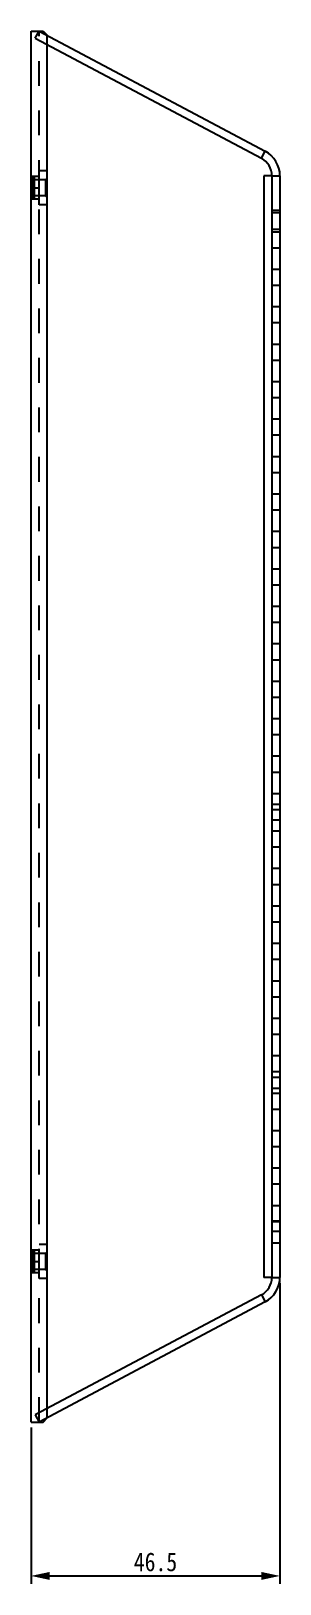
# Model space of a CAD drawing. Header units: millimetres. Extents: x -177 to 18421, y -5017 to 3255.
# Drawn here: x 17349.7 to 17396.2, y 1458.8 to 1749 of the extents above; entities that cross this region are included whole.
import ezdxf

# ---------------------------------------------------------------- set-up
doc = ezdxf.new("R2010")
doc.units = ezdxf.units.MM
doc.header["$LTSCALE"] = 46.255
doc.header["$PDMODE"] = 3
doc.header["$PDSIZE"] = 8
doc.linetypes.add('HIDDEN', pattern=[0.2, 0.1, -0.1])
doc.layers.get('0').update_dxf_attribs({"linetype": 'CONTINUOUS'})
doc.layers.get('Defpoints').update_dxf_attribs({"linetype": 'CONTINUOUS'})
for name, color, linetype in [('02___PRT_ALL_AXES', 7, 'CONTINUOUS'), ('03___PRT_ALL_CURVES', 7, 'CONTINUOUS'), ('DEFAULT_2', 8, 'HIDDEN')]:
    doc.layers.add(name, color=color, linetype=linetype)
doc.styles.get("Standard").update_dxf_attribs({"font": 'txt', "width": 0.85})
doc.dimstyles.new('DIMSTYLE_1', dxfattribs={"dimtxt": 3.5, "dimasz": 3.5, "dimexe": 1.5, "dimexo": 1, "dimgap": 0.875, "dimtad": 1, "dimdsep": 46, "dimtxsty": 'Standard', "dimblk": '_FILLED', "dimcen": 0.09, "dimadec": 0, "dimazin": 0, "dimtp": 0.01, "dimtm": 0.01, "dimtfac": 1, "dimtofl": 0, "dimtmove": 0, "dimatfit": 3, "dimldrblk": '_FILLED', "dimfxl": 0, "dimtolj": 1, "dimarcsym": 0})

# ---------------------------------------------------------------- blocks, each defined once
blk = doc.blocks.new('_FILLED')
at = {"color": 0, "linetype": 'ByBlock'}
blk.add_solid([(0, 0), (-1, 0.214), (-1, -0.214)], dxfattribs=at)
blk = doc.blocks.new('*D213')
at = {"color": 0, "linetype": 'Continuous', "lineweight": -2, "transparency": 16777216}
for p, q in [((17396.17, 1515.09), (17396.17, 1458.78)), ((17349.67, 1488.04), (17349.67, 1458.78)), ((17353.17, 1460.28), (17392.67, 1460.28))]:
    blk.add_line(p, q, dxfattribs=at)
at = {"layer": 'Defpoints', "color": 0, "linetype": 'Continuous', "transparency": 16777216}
for p in [(17396.17, 1516.09), (17349.67, 1489.04), (17396.17, 1460.28)]:
    blk.add_point(p, dxfattribs=at)
at = {"color": 0, "linetype": 'Continuous', "lineweight": -2, "transparency": 16777216, "xscale": 3.5, "yscale": 3.5, "zscale": 3.5, "rotation": 180}
blk.add_blockref('_FILLED', (17349.67, 1460.28), dxfattribs=at)
at = {"color": 0, "linetype": 'Continuous', "lineweight": -2, "transparency": 16777216, "xscale": 3.5, "yscale": 3.5, "zscale": 3.5}
blk.add_blockref('_FILLED', (17396.17, 1460.28), dxfattribs=at)
at = {"color": 0, "linetype": 'Continuous', "transparency": 16777216, "insert": (17372.92, 1464.66), "char_height": 3.5, "width": 17, "attachment_point": 2}
blk.add_mtext('\\A1;46.5', dxfattribs=at)

msp = doc.modelspace()

# ---------------------------------------------------------------- linework, layer by layer
at = {"color": 3, "linetype": 'Continuous'}
for p, q in [((17349.672, 1489.04), (17349.672, 1749.043)), ((17349.672, 1749.043), (17351.172, 1749.043)), ((17350.468, 1747.718), (17392.709, 1725.258)), ((17352.672, 1491.536), (17352.672, 1746.546)), ((17393.172, 1721.991), (17393.172, 1516.091)), ((17394.672, 1721.991), (17393.172, 1721.991)), ((17394.672, 1721.991), (17394.672, 1516.091)), ((17394.672, 1516.091), (17393.172, 1516.091)), ((17392.709, 1512.824), (17350.468, 1490.364)), ((17349.672, 1489.04), (17351.172, 1489.04))]:
    msp.add_line(p, q, dxfattribs=at)
at = {"color": 7, "linetype": 'Continuous'}
for p, q in [((17350.468, 1747.718), (17351.172, 1749.043)), ((17351.172, 1749.043), (17393.413, 1726.582)), ((17351.172, 1749.043), (17351.922, 1749.043)), ((17351.922, 1749.043), (17352.672, 1748.245)), ((17392.709, 1725.258), (17393.413, 1726.582)), ((17394.672, 1721.991), (17396.172, 1721.991)), ((17396.172, 1721.991), (17396.172, 1516.091)), ((17394.672, 1516.091), (17396.172, 1516.091)), ((17392.709, 1512.824), (17393.413, 1511.5)), ((17393.413, 1511.5), (17351.172, 1489.04)), ((17350.468, 1490.364), (17351.172, 1489.04)), ((17351.922, 1489.04), (17352.672, 1489.838)), ((17351.172, 1489.04), (17351.922, 1489.04))]:
    msp.add_line(p, q, dxfattribs=at)
at = {"color": 3, "linetype": 'Continuous'}
for centre, start, end in [((17390.972, 1721.991), 0, 62), ((17390.972, 1516.091), 298, 0)]:
    msp.add_arc(centre, 3.7, start, end, dxfattribs=at)
at = {"color": 7, "linetype": 'Continuous'}
for centre, start, end in [((17390.972, 1721.991), 0, 62), ((17390.972, 1516.091), 298, 0)]:
    msp.add_arc(centre, 5.2, start, end, dxfattribs=at)
at = {"layer": '02___PRT_ALL_AXES', "color": 8, "linetype": 'HIDDEN'}
for p, q in [((17349.672, 1721.841), (17349.672, 1717.641)), ((17351.172, 1721.841), (17349.672, 1721.841)), ((17349.802, 1717.631), (17349.802, 1721.851)), ((17349.932, 1721.851), (17349.802, 1721.851)), ((17349.932, 1721.851), (17349.932, 1717.631)), ((17350.322, 1721.651), (17349.932, 1721.851)), ((17350.322, 1717.631), (17350.322, 1721.851)), ((17351.172, 1721.851), (17350.322, 1721.851)), ((17351.172, 1716.566), (17351.172, 1722.916)), ((17352.672, 1722.916), (17351.172, 1722.916)), ((17349.672, 1719.741), (17351.172, 1719.741)), ((17352.372, 1721.241), (17349.802, 1721.241)), ((17352.672, 1716.566), (17352.672, 1719.741)), ((17351.172, 1717.641), (17349.672, 1717.641)), ((17352.372, 1718.241), (17349.802, 1718.241)), ((17349.932, 1717.631), (17349.802, 1717.631)), ((17350.322, 1717.831), (17349.932, 1717.631)), ((17351.172, 1717.631), (17350.322, 1717.631)), ((17352.672, 1716.566), (17351.172, 1716.566)), ((17349.672, 1521.141), (17349.672, 1516.941)), ((17351.172, 1521.141), (17349.672, 1521.141)), ((17349.802, 1516.931), (17349.802, 1521.151)), ((17349.932, 1521.151), (17349.802, 1521.151)), ((17349.932, 1521.151), (17349.932, 1516.931)), ((17350.322, 1520.951), (17349.932, 1521.151)), ((17350.322, 1516.931), (17350.322, 1521.151)), ((17351.172, 1521.151), (17350.322, 1521.151)), ((17351.172, 1515.866), (17351.172, 1522.216)), ((17352.672, 1522.216), (17351.172, 1522.216)), ((17349.672, 1519.041), (17351.172, 1519.041)), ((17352.372, 1520.541), (17349.802, 1520.541)), ((17352.672, 1515.866), (17352.672, 1519.041)), ((17351.172, 1516.941), (17349.672, 1516.941)), ((17352.372, 1517.541), (17349.802, 1517.541)), ((17349.932, 1516.931), (17349.802, 1516.931)), ((17350.322, 1517.131), (17349.932, 1516.931)), ((17351.172, 1516.931), (17350.322, 1516.931)), ((17352.672, 1515.866), (17351.172, 1515.866))]:
    msp.add_line(p, q, dxfattribs=at)
at = {"layer": '03___PRT_ALL_CURVES', "color": 8, "linetype": 'HIDDEN'}
for p, q in [((17394.672, 1715.041), (17394.672, 1601.541)), ((17394.672, 1553.441), (17394.672, 1524.641))]:
    msp.add_line(p, q, dxfattribs=at)
at = {"layer": 'DEFAULT_2', "color": 8, "linetype": 'HIDDEN'}
for p, q in [((17351.172, 1489.04), (17351.172, 1749.043)), ((17352.672, 1746.546), (17352.672, 1748.245)), ((17352.372, 1721.241), (17352.672, 1721.541)), ((17352.622, 1722.765), (17352.622, 1720.478)), ((17352.672, 1722.765), (17352.622, 1722.765)), ((17352.672, 1722.673), (17352.622, 1722.673)), ((17352.672, 1722.597), (17352.622, 1722.597)), ((17352.672, 1722.543), (17352.622, 1722.543)), ((17352.672, 1722.506), (17352.622, 1722.506)), ((17352.672, 1722.225), (17352.622, 1722.225)), ((17352.672, 1722.175), (17352.622, 1722.175)), ((17352.672, 1722.16), (17352.622, 1722.16)), ((17352.672, 1722.142), (17352.622, 1722.142)), ((17352.672, 1722.101), (17352.622, 1722.101)), ((17352.672, 1722.099), (17352.622, 1722.099)), ((17352.672, 1722.095), (17352.622, 1722.095)), ((17352.672, 1722.094), (17352.622, 1722.094)), ((17352.672, 1722.076), (17352.622, 1722.076)), ((17352.672, 1722.073), (17352.622, 1722.073)), ((17352.672, 1722.069), (17352.622, 1722.069)), ((17352.672, 1722.067), (17352.622, 1722.067)), ((17352.672, 1722.065), (17352.622, 1722.065)), ((17352.672, 1722.061), (17352.622, 1722.061)), ((17352.672, 1722.033), (17352.622, 1722.033)), ((17352.672, 1722.027), (17352.622, 1722.027)), ((17352.672, 1722.02), (17352.622, 1722.02)), ((17352.672, 1722.018), (17352.622, 1722.018)), ((17352.672, 1722.006), (17352.622, 1722.006)), ((17352.672, 1721.99), (17352.622, 1721.99)), ((17352.672, 1721.984), (17352.622, 1721.984)), ((17352.672, 1721.977), (17352.622, 1721.977)), ((17352.672, 1721.977), (17352.622, 1721.977)), ((17352.672, 1721.965), (17352.622, 1721.965)), ((17352.672, 1721.965), (17352.622, 1721.965)), ((17352.672, 1721.957), (17352.622, 1721.957)), ((17352.672, 1721.939), (17352.622, 1721.939)), ((17352.672, 1721.922), (17352.622, 1721.922)), ((17352.672, 1721.922), (17352.622, 1721.922)), ((17352.672, 1721.911), (17352.622, 1721.911)), ((17352.672, 1721.898), (17352.622, 1721.898)), ((17352.672, 1721.895), (17352.622, 1721.895)), ((17352.672, 1721.892), (17352.622, 1721.892)), ((17352.672, 1721.88), (17352.622, 1721.88)), ((17352.672, 1721.88), (17352.622, 1721.88)), ((17352.672, 1721.872), (17352.622, 1721.872)), ((17352.672, 1721.868), (17352.622, 1721.868)), ((17352.672, 1721.85), (17352.622, 1721.85)), ((17352.672, 1721.848), (17352.622, 1721.848)), ((17352.672, 1721.846), (17352.622, 1721.846)), ((17352.672, 1721.844), (17352.622, 1721.844)), ((17352.672, 1721.835), (17352.622, 1721.835)), ((17352.672, 1721.832), (17352.622, 1721.832)), ((17352.672, 1721.824), (17352.622, 1721.824)), ((17352.672, 1721.822), (17352.622, 1721.822)), ((17352.672, 1721.799), (17352.622, 1721.799)), ((17352.672, 1721.787), (17352.622, 1721.787)), ((17352.672, 1721.774), (17352.622, 1721.774)), ((17352.672, 1721.772), (17352.622, 1721.772)), ((17352.672, 1721.764), (17352.622, 1721.764)), ((17352.672, 1721.76), (17352.622, 1721.76)), ((17352.672, 1721.758), (17352.622, 1721.758)), ((17352.672, 1721.756), (17352.622, 1721.756)), ((17352.672, 1721.746), (17352.622, 1721.746)), ((17352.672, 1721.743), (17352.622, 1721.743)), ((17352.672, 1721.72), (17352.622, 1721.72)), ((17352.672, 1721.717), (17352.622, 1721.717)), ((17352.672, 1721.685), (17352.622, 1721.685)), ((17352.672, 1721.679), (17352.622, 1721.679)), ((17352.672, 1721.665), (17352.622, 1721.665)), ((17352.672, 1721.664), (17352.622, 1721.664)), ((17352.672, 1721.658), (17352.622, 1721.658)), ((17352.672, 1721.633), (17352.622, 1721.633)), ((17352.672, 1721.624), (17352.622, 1721.624)), ((17352.672, 1721.621), (17352.622, 1721.621)), ((17352.672, 1721.59), (17352.622, 1721.59)), ((17352.672, 1721.58), (17352.622, 1721.58)), ((17352.672, 1721.563), (17352.622, 1721.563)), ((17352.672, 1721.527), (17352.622, 1721.527)), ((17352.672, 1721.518), (17352.622, 1721.518)), ((17352.672, 1721.47), (17352.622, 1721.47)), ((17352.672, 1721.467), (17352.622, 1721.467)), ((17352.672, 1721.411), (17352.622, 1721.411)), ((17352.672, 1721.401), (17352.622, 1721.401)), ((17352.672, 1721.383), (17352.622, 1721.383)), ((17352.672, 1721.377), (17352.622, 1721.377)), ((17352.672, 1721.37), (17352.622, 1721.37)), ((17352.672, 1721.354), (17352.622, 1721.354)), ((17352.672, 1721.349), (17352.622, 1721.349)), ((17352.672, 1721.34), (17352.622, 1721.34)), ((17352.672, 1721.326), (17352.622, 1721.326)), ((17352.672, 1721.308), (17352.622, 1721.308)), ((17352.672, 1721.287), (17352.622, 1721.287)), ((17352.672, 1721.283), (17352.622, 1721.283)), ((17352.672, 1721.274), (17352.622, 1721.274)), ((17352.672, 1721.264), (17352.622, 1721.264)), ((17352.672, 1721.26), (17352.622, 1721.26)), ((17352.372, 1721.241), (17352.372, 1718.241)), ((17352.672, 1721.129), (17352.622, 1721.129)), ((17352.672, 1721.128), (17352.622, 1721.128)), ((17352.672, 1721.088), (17352.622, 1721.088)), ((17352.672, 1721.06), (17352.622, 1721.06)), ((17352.672, 1720.99), (17352.622, 1720.99)), ((17352.672, 1720.739), (17352.622, 1720.739)), ((17352.672, 1720.679), (17352.622, 1720.679)), ((17352.672, 1720.665), (17352.622, 1720.665)), ((17352.672, 1720.643), (17352.622, 1720.643)), ((17352.672, 1720.568), (17352.622, 1720.568)), ((17352.672, 1720.514), (17352.622, 1720.514)), ((17352.672, 1720.478), (17352.622, 1720.478)), ((17352.622, 1720.283), (17352.622, 1719.804)), ((17352.672, 1720.283), (17352.622, 1720.283)), ((17352.672, 1720.272), (17352.622, 1720.272)), ((17352.672, 1720.267), (17352.622, 1720.267)), ((17352.672, 1720.238), (17352.622, 1720.238)), ((17352.672, 1720.227), (17352.622, 1720.227)), ((17352.672, 1720.206), (17352.622, 1720.206)), ((17352.672, 1720.2), (17352.622, 1720.2)), ((17352.672, 1720.19), (17352.622, 1720.19)), ((17352.672, 1720.188), (17352.622, 1720.188)), ((17352.672, 1720.182), (17352.622, 1720.182)), ((17352.672, 1720.179), (17352.622, 1720.179)), ((17352.672, 1720.17), (17352.622, 1720.17)), ((17352.672, 1720.168), (17352.622, 1720.168)), ((17352.672, 1720.156), (17352.622, 1720.156)), ((17352.672, 1720.126), (17352.622, 1720.126)), ((17352.672, 1720.125), (17352.622, 1720.125)), ((17352.672, 1720.124), (17352.622, 1720.124)), ((17352.672, 1720.123), (17352.622, 1720.123)), ((17352.672, 1720.115), (17352.622, 1720.115)), ((17352.672, 1720.108), (17352.622, 1720.108)), ((17352.672, 1720.098), (17352.622, 1720.098)), ((17352.672, 1720.074), (17352.622, 1720.074)), ((17352.672, 1720.069), (17352.622, 1720.069)), ((17352.672, 1720.068), (17352.622, 1720.068)), ((17352.672, 1720.061), (17352.622, 1720.061)), ((17352.672, 1720.029), (17352.622, 1720.029)), ((17352.672, 1720.021), (17352.622, 1720.021)), ((17352.672, 1720.009), (17352.622, 1720.009)), ((17352.672, 1720.003), (17352.622, 1720.003)), ((17352.672, 1720), (17352.622, 1720)), ((17352.672, 1719.986), (17352.622, 1719.986)), ((17352.672, 1719.958), (17352.622, 1719.958)), ((17352.672, 1719.957), (17352.622, 1719.957)), ((17352.672, 1719.955), (17352.622, 1719.955)), ((17352.672, 1719.948), (17352.622, 1719.948)), ((17352.672, 1719.947), (17352.622, 1719.947)), ((17352.672, 1719.941), (17352.622, 1719.941)), ((17352.672, 1719.92), (17352.622, 1719.92)), ((17352.672, 1719.913), (17352.622, 1719.913)), ((17352.672, 1719.905), (17352.622, 1719.905)), ((17352.672, 1719.893), (17352.622, 1719.893)), ((17352.672, 1719.889), (17352.622, 1719.889)), ((17352.672, 1719.887), (17352.622, 1719.887)), ((17352.672, 1719.886), (17352.622, 1719.886)), ((17352.672, 1719.881), (17352.622, 1719.881)), ((17352.672, 1719.848), (17352.622, 1719.848)), ((17352.672, 1719.84), (17352.622, 1719.84)), ((17352.672, 1719.835), (17352.622, 1719.835)), ((17352.672, 1719.819), (17352.622, 1719.819)), ((17352.672, 1719.813), (17352.622, 1719.813)), ((17352.672, 1719.808), (17352.622, 1719.808)), ((17352.672, 1719.804), (17352.622, 1719.804)), ((17352.372, 1718.241), (17352.672, 1717.941)), ((17394.672, 1715.541), (17396.172, 1715.541)), ((17396.172, 1715.041), (17394.672, 1715.041)), ((17394.672, 1712.041), (17396.172, 1712.041)), ((17394.672, 1711.541), (17396.172, 1711.541)), ((17394.672, 1708.541), (17396.172, 1708.541)), ((17394.672, 1704.541), (17396.172, 1704.541)), ((17394.672, 1701.541), (17396.172, 1701.541)), ((17394.672, 1697.541), (17396.172, 1697.541)), ((17394.672, 1694.541), (17396.172, 1694.541)), ((17394.672, 1690.541), (17396.172, 1690.541)), ((17394.672, 1687.541), (17396.172, 1687.541)), ((17394.672, 1683.541), (17396.172, 1683.541)), ((17394.672, 1680.541), (17396.172, 1680.541)), ((17394.672, 1676.541), (17396.172, 1676.541)), ((17394.672, 1673.541), (17396.172, 1673.541)), ((17394.672, 1669.541), (17396.172, 1669.541)), ((17394.672, 1666.541), (17396.172, 1666.541)), ((17394.672, 1662.541), (17396.172, 1662.541)), ((17394.672, 1659.541), (17396.172, 1659.541)), ((17394.672, 1655.541), (17396.172, 1655.541)), ((17394.672, 1652.541), (17396.172, 1652.541)), ((17394.672, 1648.541), (17396.172, 1648.541)), ((17394.672, 1645.541), (17396.172, 1645.541)), ((17394.672, 1641.541), (17396.172, 1641.541)), ((17394.672, 1638.541), (17396.172, 1638.541)), ((17394.672, 1634.541), (17396.172, 1634.541)), ((17394.672, 1631.541), (17396.172, 1631.541)), ((17394.672, 1627.541), (17396.172, 1627.541)), ((17394.672, 1624.541), (17396.172, 1624.541)), ((17394.672, 1620.541), (17396.172, 1620.541)), ((17394.672, 1617.541), (17396.172, 1617.541)), ((17394.672, 1613.541), (17396.172, 1613.541)), ((17394.672, 1610.541), (17396.172, 1610.541)), ((17394.672, 1606.541), (17396.172, 1606.541)), ((17394.672, 1604.541), (17396.172, 1604.541)), ((17394.672, 1603.541), (17396.172, 1603.541)), ((17396.172, 1601.541), (17394.672, 1601.541)), ((17394.672, 1599.541), (17396.172, 1599.541)), ((17394.672, 1596.541), (17396.172, 1596.541)), ((17394.672, 1592.541), (17396.172, 1592.541)), ((17394.672, 1589.541), (17396.172, 1589.541)), ((17394.672, 1585.541), (17396.172, 1585.541)), ((17394.672, 1582.541), (17396.172, 1582.541)), ((17394.672, 1578.541), (17396.172, 1578.541)), ((17394.672, 1575.541), (17396.172, 1575.541)), ((17394.672, 1571.541), (17396.172, 1571.541)), ((17394.672, 1568.541), (17396.172, 1568.541)), ((17394.672, 1564.541), (17396.172, 1564.541)), ((17394.672, 1561.541), (17396.172, 1561.541)), ((17394.672, 1557.541), (17396.172, 1557.541)), ((17394.672, 1554.541), (17396.172, 1554.541)), ((17396.172, 1553.441), (17394.672, 1553.441)), ((17394.672, 1551.441), (17396.172, 1551.441)), ((17394.672, 1550.541), (17396.172, 1550.541)), ((17394.672, 1547.541), (17396.172, 1547.541)), ((17394.672, 1543.541), (17396.172, 1543.541)), ((17394.672, 1540.541), (17396.172, 1540.541)), ((17394.672, 1536.541), (17396.172, 1536.541)), ((17394.672, 1533.541), (17396.172, 1533.541)), ((17394.672, 1529.541), (17396.172, 1529.541)), ((17394.672, 1526.641), (17396.172, 1526.641)), ((17394.672, 1526.541), (17396.172, 1526.541)), ((17396.172, 1524.641), (17394.672, 1524.641)), ((17352.622, 1522.065), (17352.622, 1519.778)), ((17352.672, 1522.065), (17352.622, 1522.065)), ((17352.672, 1521.973), (17352.622, 1521.973)), ((17352.672, 1521.897), (17352.622, 1521.897)), ((17352.672, 1521.843), (17352.622, 1521.843)), ((17352.672, 1521.806), (17352.622, 1521.806)), ((17352.672, 1521.525), (17352.622, 1521.525)), ((17352.672, 1521.475), (17352.622, 1521.475)), ((17352.672, 1521.46), (17352.622, 1521.46)), ((17352.672, 1521.442), (17352.622, 1521.442)), ((17352.672, 1521.401), (17352.622, 1521.401)), ((17352.672, 1521.399), (17352.622, 1521.399)), ((17352.672, 1521.395), (17352.622, 1521.395)), ((17352.672, 1521.394), (17352.622, 1521.394)), ((17352.672, 1521.376), (17352.622, 1521.376)), ((17352.672, 1521.373), (17352.622, 1521.373)), ((17352.672, 1521.369), (17352.622, 1521.369)), ((17352.672, 1521.367), (17352.622, 1521.367)), ((17352.672, 1521.365), (17352.622, 1521.365)), ((17352.672, 1521.361), (17352.622, 1521.361)), ((17352.672, 1521.333), (17352.622, 1521.333)), ((17352.672, 1521.327), (17352.622, 1521.327)), ((17352.672, 1521.32), (17352.622, 1521.32)), ((17352.672, 1521.318), (17352.622, 1521.318)), ((17352.672, 1521.306), (17352.622, 1521.306)), ((17352.672, 1521.29), (17352.622, 1521.29)), ((17352.672, 1521.284), (17352.622, 1521.284)), ((17352.672, 1521.277), (17352.622, 1521.277)), ((17352.672, 1521.277), (17352.622, 1521.277)), ((17352.672, 1521.265), (17352.622, 1521.265)), ((17352.672, 1521.265), (17352.622, 1521.265)), ((17352.672, 1521.257), (17352.622, 1521.257)), ((17352.672, 1521.239), (17352.622, 1521.239)), ((17352.672, 1521.222), (17352.622, 1521.222)), ((17352.672, 1521.222), (17352.622, 1521.222)), ((17352.672, 1521.211), (17352.622, 1521.211)), ((17352.672, 1521.198), (17352.622, 1521.198)), ((17352.672, 1521.195), (17352.622, 1521.195)), ((17352.672, 1521.192), (17352.622, 1521.192)), ((17352.672, 1521.18), (17352.622, 1521.18)), ((17352.672, 1521.18), (17352.622, 1521.18)), ((17352.672, 1521.172), (17352.622, 1521.172)), ((17352.672, 1521.168), (17352.622, 1521.168)), ((17352.672, 1521.15), (17352.622, 1521.15)), ((17352.672, 1521.148), (17352.622, 1521.148)), ((17352.672, 1521.146), (17352.622, 1521.146)), ((17352.672, 1521.144), (17352.622, 1521.144)), ((17352.672, 1521.135), (17352.622, 1521.135)), ((17352.672, 1521.132), (17352.622, 1521.132)), ((17352.672, 1521.124), (17352.622, 1521.124)), ((17352.672, 1521.122), (17352.622, 1521.122)), ((17352.672, 1521.099), (17352.622, 1521.099)), ((17352.672, 1521.087), (17352.622, 1521.087)), ((17352.672, 1521.074), (17352.622, 1521.074)), ((17352.672, 1521.072), (17352.622, 1521.072)), ((17352.672, 1521.064), (17352.622, 1521.064)), ((17352.672, 1521.06), (17352.622, 1521.06)), ((17352.672, 1521.058), (17352.622, 1521.058)), ((17352.672, 1521.056), (17352.622, 1521.056)), ((17352.672, 1521.046), (17352.622, 1521.046)), ((17352.672, 1521.043), (17352.622, 1521.043)), ((17352.672, 1521.02), (17352.622, 1521.02)), ((17352.672, 1521.017), (17352.622, 1521.017)), ((17352.672, 1520.985), (17352.622, 1520.985)), ((17352.672, 1520.979), (17352.622, 1520.979)), ((17394.672, 1522.541), (17396.172, 1522.541)), ((17352.372, 1520.541), (17352.672, 1520.841)), ((17352.372, 1520.541), (17352.372, 1517.541)), ((17352.672, 1520.965), (17352.622, 1520.965)), ((17352.672, 1520.964), (17352.622, 1520.964)), ((17352.672, 1520.958), (17352.622, 1520.958)), ((17352.672, 1520.933), (17352.622, 1520.933)), ((17352.672, 1520.924), (17352.622, 1520.924)), ((17352.672, 1520.921), (17352.622, 1520.921)), ((17352.672, 1520.89), (17352.622, 1520.89)), ((17352.672, 1520.88), (17352.622, 1520.88)), ((17352.672, 1520.863), (17352.622, 1520.863)), ((17352.672, 1520.827), (17352.622, 1520.827)), ((17352.672, 1520.818), (17352.622, 1520.818)), ((17352.672, 1520.77), (17352.622, 1520.77)), ((17352.672, 1520.767), (17352.622, 1520.767)), ((17352.672, 1520.711), (17352.622, 1520.711)), ((17352.672, 1520.701), (17352.622, 1520.701)), ((17352.672, 1520.683), (17352.622, 1520.683)), ((17352.672, 1520.677), (17352.622, 1520.677)), ((17352.672, 1520.67), (17352.622, 1520.67)), ((17352.672, 1520.654), (17352.622, 1520.654)), ((17352.672, 1520.649), (17352.622, 1520.649)), ((17352.672, 1520.64), (17352.622, 1520.64)), ((17352.672, 1520.626), (17352.622, 1520.626)), ((17352.672, 1520.608), (17352.622, 1520.608)), ((17352.672, 1520.587), (17352.622, 1520.587)), ((17352.672, 1520.583), (17352.622, 1520.583)), ((17352.672, 1520.574), (17352.622, 1520.574)), ((17352.672, 1520.564), (17352.622, 1520.564)), ((17352.672, 1520.56), (17352.622, 1520.56)), ((17352.672, 1520.429), (17352.622, 1520.429)), ((17352.672, 1520.428), (17352.622, 1520.428)), ((17352.672, 1520.388), (17352.622, 1520.388)), ((17352.672, 1520.36), (17352.622, 1520.36)), ((17352.672, 1520.29), (17352.622, 1520.29)), ((17352.672, 1520.039), (17352.622, 1520.039)), ((17352.672, 1519.979), (17352.622, 1519.979)), ((17352.672, 1519.965), (17352.622, 1519.965)), ((17352.672, 1519.943), (17352.622, 1519.943)), ((17352.672, 1519.868), (17352.622, 1519.868)), ((17352.672, 1519.814), (17352.622, 1519.814)), ((17352.672, 1519.778), (17352.622, 1519.778)), ((17352.622, 1519.583), (17352.622, 1519.104)), ((17352.672, 1519.583), (17352.622, 1519.583)), ((17352.672, 1519.572), (17352.622, 1519.572)), ((17352.672, 1519.567), (17352.622, 1519.567)), ((17352.672, 1519.538), (17352.622, 1519.538)), ((17352.672, 1519.527), (17352.622, 1519.527)), ((17352.672, 1519.506), (17352.622, 1519.506)), ((17352.672, 1519.5), (17352.622, 1519.5)), ((17352.672, 1519.49), (17352.622, 1519.49)), ((17352.672, 1519.488), (17352.622, 1519.488)), ((17352.672, 1519.482), (17352.622, 1519.482)), ((17352.672, 1519.479), (17352.622, 1519.479)), ((17352.672, 1519.47), (17352.622, 1519.47)), ((17352.672, 1519.468), (17352.622, 1519.468)), ((17352.672, 1519.456), (17352.622, 1519.456)), ((17352.672, 1519.426), (17352.622, 1519.426)), ((17352.672, 1519.425), (17352.622, 1519.425)), ((17352.672, 1519.424), (17352.622, 1519.424)), ((17352.672, 1519.423), (17352.622, 1519.423)), ((17352.672, 1519.415), (17352.622, 1519.415)), ((17352.672, 1519.408), (17352.622, 1519.408)), ((17352.672, 1519.398), (17352.622, 1519.398)), ((17352.672, 1519.374), (17352.622, 1519.374)), ((17352.672, 1519.369), (17352.622, 1519.369)), ((17352.672, 1519.368), (17352.622, 1519.368)), ((17352.672, 1519.361), (17352.622, 1519.361)), ((17352.672, 1519.329), (17352.622, 1519.329)), ((17352.672, 1519.321), (17352.622, 1519.321)), ((17352.672, 1519.309), (17352.622, 1519.309)), ((17352.672, 1519.303), (17352.622, 1519.303)), ((17352.672, 1519.3), (17352.622, 1519.3)), ((17352.672, 1519.286), (17352.622, 1519.286)), ((17352.672, 1519.258), (17352.622, 1519.258)), ((17352.672, 1519.257), (17352.622, 1519.257)), ((17352.672, 1519.255), (17352.622, 1519.255)), ((17352.672, 1519.248), (17352.622, 1519.248)), ((17352.672, 1519.247), (17352.622, 1519.247)), ((17352.672, 1519.241), (17352.622, 1519.241)), ((17352.672, 1519.22), (17352.622, 1519.22)), ((17352.672, 1519.213), (17352.622, 1519.213)), ((17352.672, 1519.205), (17352.622, 1519.205)), ((17352.672, 1519.193), (17352.622, 1519.193)), ((17352.672, 1519.189), (17352.622, 1519.189)), ((17352.672, 1519.187), (17352.622, 1519.187)), ((17352.672, 1519.186), (17352.622, 1519.186)), ((17352.672, 1519.181), (17352.622, 1519.181)), ((17352.672, 1519.148), (17352.622, 1519.148)), ((17352.672, 1519.14), (17352.622, 1519.14)), ((17352.672, 1519.135), (17352.622, 1519.135)), ((17352.672, 1519.119), (17352.622, 1519.119)), ((17352.672, 1519.113), (17352.622, 1519.113)), ((17352.672, 1519.108), (17352.622, 1519.108)), ((17352.672, 1519.104), (17352.622, 1519.104)), ((17352.372, 1517.541), (17352.672, 1517.241)), ((17352.672, 1489.838), (17352.672, 1491.536))]:
    msp.add_line(p, q, dxfattribs=at)

# ---------------------------------------------------------------- dimensions: what is measured, and where the dimension line sits
at = {"color": 1, "linetype": 'Continuous'}
dim = msp.add_linear_dim(base=(17396.172, 1460.281), p1=(17349.672, 1489.04), p2=(17396.172, 1516.091), dimstyle='DIMSTYLE_1', dxfattribs=at)
dim.commit()
dim.dimension.update_dxf_attribs({"geometry": '*D213', "text_midpoint": (17372.922, 1460.281), "dimtype": 160})

doc.saveas('drawing.dxf')
